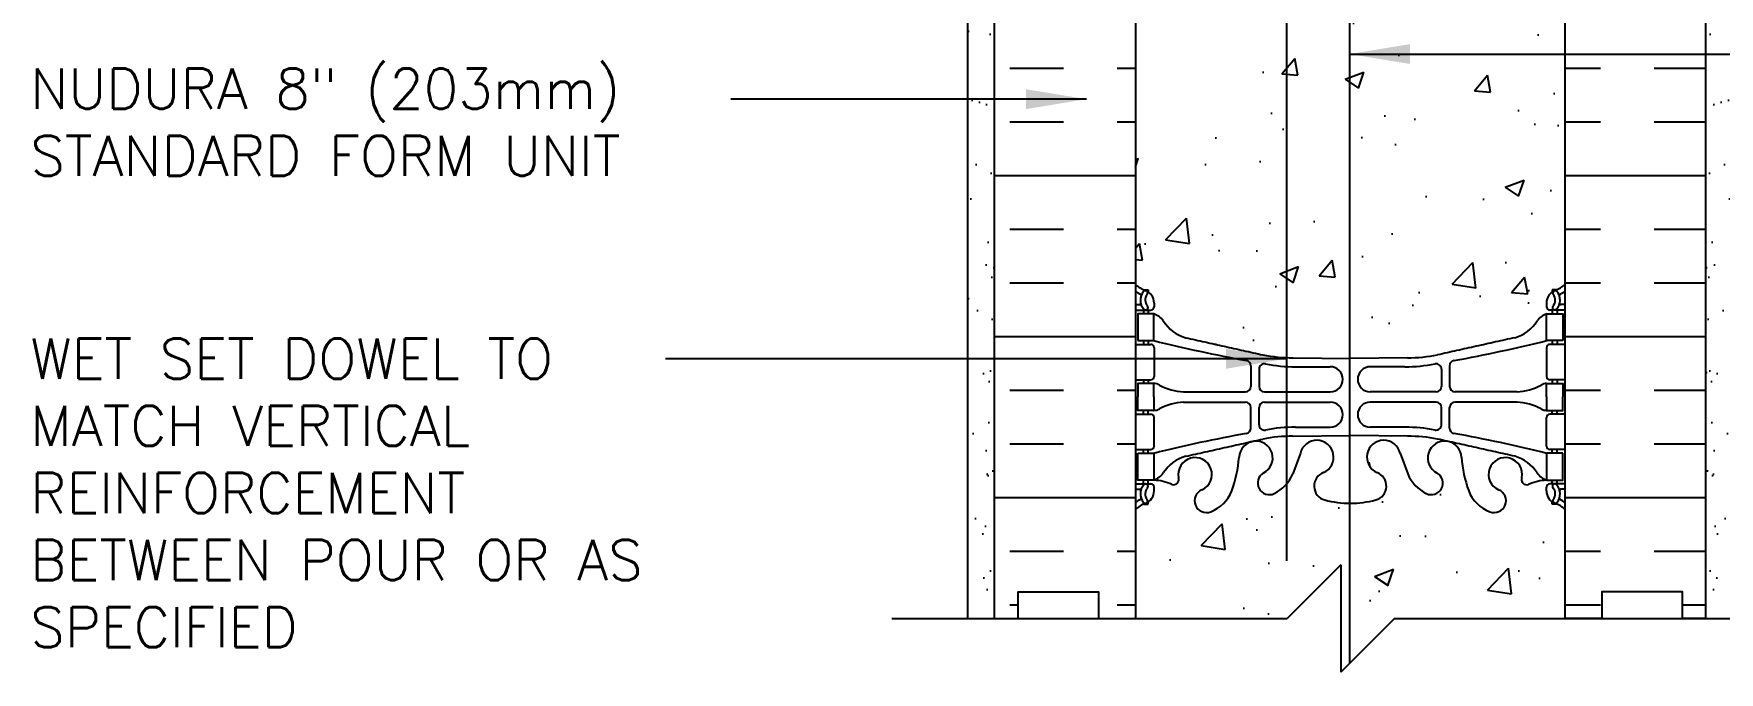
# Model space of a CAD drawing. Header units: inches. Extents: x 247.8 to 297.6, y 38.8 to 109.3.
# Drawn here: x 247.82 to 279.22, y 68.74 to 80.64 of the extents above; entities that cross this region are included whole.
import ezdxf

# ---------------------------------------------------------------- set-up
doc = ezdxf.new("R2010")
doc.units = ezdxf.units.IN
doc.header["$LTSCALE"] = 0.5
doc.header["$MEASUREMENT"] = 0
for name, color, linetype in [('HATCH', 12, 'Continuous'), ('line25', 2, 'Continuous'), ('LINE3', 3, 'Continuous'), ('LINE50', 5, 'Continuous'), ('LINE9', 9, 'Continuous'), ('TEXT', 4, 'Continuous'), ('Web_Edge', 9, 'Continuous')]:
    doc.layers.add(name, color=color, linetype=linetype)
doc.styles.add('DIM', font='romans.shx', dxfattribs={"width": 0.7})
doc.styles.add('ROMANS', font='romans.shx', dxfattribs={"height": 0.75})
doc.dimstyles.new('ext_12', dxfattribs={"dimscale": 12, "dimtxt": 0.09375, "dimasz": 0.09375, "dimexe": 0.09375, "dimexo": 0.0625, "dimgap": 0.0625, "dimtad": 1, "dimdec": 1, "dimzin": 3, "dimdsep": 46, "dimlunit": 4, "dimtxsty": 'DIM', "dimcen": 0.09, "dimdle": 0.09375, "dimclrt": 4, "dimadec": 0, "dimazin": 0, "dimtfac": 1, "dimtdec": 1, "dimtmove": 2, "dimatfit": 3, "dimfxl": 1, "dimfrac": 2, "dimtolj": 1, "dimtzin": 0, "dimarcsym": 0})

msp = doc.modelspace()

# ---------------------------------------------------------------- hatches: boundary and pattern name
at = {"layer": 'HATCH'}
h = msp.add_hatch(dxfattribs=at)
h.set_pattern_fill('AR-SAND', color=256, scale=0.5, style=0)
h.set_pattern_definition([(142.5, (463.4739, -39.91576), (0.0314967, 0.963412), [0, -0.76, 0, -0.85, 0, -0.8125]), (172.5, (463.4739, -39.9158), (-0.8848884, 1.411073), [0, -0.41, 0, -0.685, 0, -0.2625]), (212.5, (464.0889, -39.9158), (-1.557071, 0.0028295), [0, -0.25, 0, -0.9, 0, -1.175]), (222.5, (464.0889, -39.9158), (-1.503063, 0.438838), [0, -0.125, 0, -0.59, 0, -0.675])])
edge = h.paths.add_edge_path()
edge.add_arc((264.966, 92.244), 0.5, 0, 60, ccw=False)
edge.add_line((265.466, 92.244), (265.466, 89.994))
edge.add_line((265.466, 89.994), (265.591, 89.494))
edge.add_line((265.591, 89.494), (265.716, 89.494))
edge.add_line((265.716, 89.494), (265.716, 87.744))
edge.add_line((265.716, 87.744), (265.716, 69.744))
edge.add_line((265.716, 69.744), (265.216, 69.744))
edge.add_line((265.216, 69.744), (265.216, 92.677))
h = msp.add_hatch(dxfattribs=at)
h.set_pattern_fill('AR-SAND', color=256, scale=0.5, style=0)
h.set_pattern_definition([(37.5, (81.2084, -39.91576), (-0.0314967, 0.963412), [0, -0.76, 0, -0.85, 0, -0.8125]), (7.5, (81.2084, -39.9158), (0.8848884, 1.411073), [0, -0.41, 0, -0.685, 0, -0.2625]), (327.5, (80.5934, -39.9158), (1.557071, 0.0028295), [0, -0.25, 0, -0.9, 0, -1.175]), (317.5, (80.5934, -39.9158), (1.503063, 0.438838), [0, -0.125, 0, -0.59, 0, -0.675])])
edge = h.paths.add_edge_path()
edge.add_arc((279.716, 92.244), 0.5, 120, 180)
edge.add_line((279.216, 92.244), (279.216, 89.994))
edge.add_line((279.216, 89.994), (279.091, 89.494))
edge.add_line((279.091, 89.494), (278.966, 89.494))
edge.add_line((278.966, 89.494), (278.966, 87.744))
edge.add_line((278.966, 87.744), (278.966, 69.744))
edge.add_line((278.966, 69.744), (279.466, 69.744))
edge.add_line((279.466, 69.744), (279.466, 92.677))
h = msp.add_hatch(dxfattribs=at)
h.set_pattern_fill('AR-CONC', color=256, scale=0.5)
h.set_pattern_definition([(50, (0, 0), (3.5863, -0.31376), [0.375, -4.125]), (355, (0, 0), (-0.693757, 3.76096), [0.3, -3.3]), (100.4514, (0.299, -0.026), (2.892544, 3.4472), [0.3187, -3.50571]), (46.1842, (0, 1), (5.33621, -0.827596), [0.5625, -6.1875]), (96.6356, (0.4447, 0.931), (4.67331, 4.87059), [0.47805, -5.25857]), (351.1842, (0, 1), (4.67331, 4.87059), [0.45, -4.95]), (21, (0.5, 0.75), (2.984535, -2.013094), [0.375, -4.125]), (326, (0.5, 0.75), (1.216577, 3.62575), [0.3, -3.3]), (71.4514, (0.7487, 0.5822), (4.20111, 1.612656), [0.3187, -3.50571]), (37.5, (0, 0), (0.060799, 1.664469), [0, -3.26, 0, -3.35, 0, -3.3125]), (7.5, (0, 0), (1.315348, 1.972059), [0, -1.91, 0, -3.185, 0, -1.2625]), (327.5, (-1.115, 0), (2.669112, -0.1127744), [0, -1.25, 0, -3.9, 0, -5.175]), (317.5, (-1.615, 0), (2.91593, 0.500525), [0, -1.625, 0, -2.59, 0, -3.675])])
h.paths.add_polyline_path([(275.841, 91.376), (275.941, 91.376, -0.327813), (275.976, 91.424), (275.976, 92.014, 0.053186), (275.957, 91.993, 0.520567), (274.907, 91.993, 0.520567), (274.356, 91.875, 0.257048), (273.841, 92.191, 0.257048), (273.326, 91.875, 0.520567), (272.775, 91.993, 0.520567), (271.725, 91.993, 0.520567), (271.504, 91.993, 0.520567), (271.108, 91.993, 0.520567), (270.454, 91.993, 0.520567), (270.072, 91.993, 0.520567), (269.55, 91.993, 0.520567), (269.049, 91.993, 0.606005), (268.706, 91.989), (268.706, 91.424, -0.327813), (268.741, 91.376), (268.841, 91.376), (268.841, 90.815, 0.390098), (269.116, 90.516), (272.325, 90.332, 0.020761), (272.341, 90.332, 0.020761), (272.358, 90.332), (275.566, 90.516, 0.390098), (275.841, 90.815)])
h.paths.add_polyline_path([(271.958, 90.173), (269.166, 90.322, 0.438748), (268.841, 90.023), (268.841, 89.889, 0.438748), (269.166, 89.59), (271.958, 89.739, 0.390098), (272.141, 89.938), (272.141, 89.973, 0.390098)])
h.paths.add_polyline_path([(275.841, 90.023, 0.438748), (275.516, 90.322), (272.725, 90.173, 0.390098), (272.541, 89.973), (272.541, 89.938, 0.390098), (272.725, 89.739), (275.516, 89.59, 0.438748), (275.841, 89.889)])
h.paths.add_polyline_path([(276.341, 87.744), (276.341, 88.536), (276.261, 88.456), (276.171, 88.456), (276.141, 88.486), (275.991, 88.486, -0.414214), (275.941, 88.536), (275.841, 88.536), (275.841, 89.097, 0.390098), (275.566, 89.396), (272.358, 89.579, 0.020761), (272.341, 89.58, 0.020761), (272.325, 89.579), (269.116, 89.396, 0.390098), (268.841, 89.097), (268.841, 88.536), (268.741, 88.536, -0.414214), (268.691, 88.486), (268.541, 88.486), (268.511, 88.456), (268.421, 88.456), (268.341, 88.536), (268.341, 87.744), (268.341, 85.71, 0.088416), (268.487, 85.612), (268.577, 85.612), (268.577, 85.571, -0.249069), (268.687, 85.363), (268.687, 85.296, -0.414214), (268.625, 85.233), (268.577, 85.233), (268.577, 85.163), (268.682, 85.163, 0.087457), (269.019, 85.242, -0.638777), (269.144, 85.119, 2.087231), (269.578, 85.344, -1), (269.741, 85.752, -0.21345), (270.134, 85.363, -0.068226), (270.269, 84.735, 1.753171), (270.72, 85.032, -0.940793), (270.924, 85.415, -0.173075), (271.27, 85.048), (271.412, 84.661, 1.612474), (271.844, 85.021, -0.734872), (271.867, 85.532, -0.068475), (272.341, 85.594, -0.068475), (272.815, 85.532, -0.734872), (272.838, 85.021, 1.612474), (273.27, 84.661), (273.413, 85.048, -0.173075), (273.758, 85.415, -0.940793), (273.962, 85.032, 1.753171), (274.413, 84.735, -0.068226), (274.549, 85.363, -0.21345), (274.941, 85.752, -1), (275.104, 85.344, 2.087231), (275.538, 85.119, -0.638777), (275.663, 85.242, 0.087457), (276, 85.163), (276.105, 85.163), (276.105, 85.233), (276.058, 85.233, -0.414214), (275.995, 85.296), (275.995, 85.363, -0.249069), (276.105, 85.571), (276.105, 85.612), (276.195, 85.612, 0.088416), (276.341, 85.71)])
edge = h.paths.add_edge_path()
edge.add_arc((275.995, 81.156), 0.5, 46.2109, 66.4218)
edge.add_line((276.195, 81.615), (276.105, 81.615))
edge.add_line((276.105, 81.615), (276.105, 81.656))
edge.add_arc((276.245, 81.863), 0.25, 180, 235.9442, ccw=False)
edge.add_line((275.995, 81.863), (275.995, 81.931))
edge.add_arc((276.058, 81.931), 0.0625, 90, 180, ccw=False)
edge.add_line((276.058, 81.993), (276.105, 81.993))
edge.add_line((276.105, 81.993), (276.105, 82.063))
edge.add_line((276.105, 82.063), (276, 82.063))
edge.add_arc((276.123, 82.406), 0.364, 214.9775, 250.3387, ccw=False)
edge.add_arc((275.199, 81.795), 0.743, 32.7919, 73.8107)
edge.add_spline(control_points=[(275.407, 82.509), (273.969, 82.829)], knot_values=[0, 0, 1, 1], degree=1, periodic=0)
edge.add_arc((273.413, 79.898), 2.984, 79.2546, 90.0995)
edge.add_line((273.408, 82.882), (272.341, 82.897))
edge.add_line((272.341, 82.897), (271.275, 82.882))
edge.add_arc((271.269, 79.898), 2.984, 89.9005, 100.7454)
edge.add_spline(control_points=[(270.713, 82.829), (269.276, 82.509)], knot_values=[0, 0, 1, 1], degree=1, periodic=0)
edge.add_arc((269.483, 81.795), 0.743, 106.1893, 147.2081)
edge.add_arc((268.56, 82.406), 0.364, 289.6613, 325.0225, ccw=False)
edge.add_line((268.682, 82.063), (268.577, 82.063))
edge.add_line((268.577, 82.063), (268.577, 81.993))
edge.add_line((268.577, 81.993), (268.625, 81.993))
edge.add_arc((268.625, 81.931), 0.0625, 0, 90, ccw=False)
edge.add_line((268.687, 81.931), (268.687, 81.863))
edge.add_arc((268.437, 81.863), 0.25, 304.0558, 360, ccw=False)
edge.add_line((268.577, 81.656), (268.577, 81.615))
edge.add_line((268.577, 81.615), (268.487, 81.615))
edge.add_arc((268.687, 81.156), 0.5, 113.5782, 133.7891)
edge.add_line((268.341, 81.517), (268.341, 75.971))
edge.add_arc((268.687, 76.332), 0.5, 226.2109, 246.4218)
edge.add_line((268.487, 75.873), (268.577, 75.873))
edge.add_line((268.577, 75.873), (268.577, 75.832))
edge.add_arc((268.437, 75.625), 0.25, 0, 55.9442, ccw=False)
edge.add_line((268.687, 75.625), (268.687, 75.557))
edge.add_arc((268.625, 75.557), 0.0625, -90, 0, ccw=False)
edge.add_line((268.625, 75.495), (268.577, 75.495))
edge.add_line((268.577, 75.495), (268.577, 75.425))
edge.add_line((268.577, 75.425), (268.682, 75.425))
edge.add_arc((268.56, 75.082), 0.364, 34.9775, 70.3387, ccw=False)
edge.add_arc((269.483, 75.693), 0.743, 212.7919, 253.8107)
edge.add_spline(control_points=[(269.276, 74.979), (270.713, 74.659)], knot_values=[0, 0, 1, 1], degree=1, periodic=0)
edge.add_arc((271.269, 77.59), 2.984, 259.2546, 270.0995)
edge.add_line((271.275, 74.606), (272.341, 74.591))
edge.add_line((272.341, 74.591), (273.408, 74.606))
edge.add_arc((273.413, 77.59), 2.984, 269.9005, 280.7454)
edge.add_spline(control_points=[(273.969, 74.659), (275.407, 74.979)], knot_values=[0, 0, 1, 1], degree=1, periodic=0)
edge.add_arc((275.199, 75.693), 0.743, 286.1893, 327.2081)
edge.add_arc((276.123, 75.082), 0.364, 109.6613, 145.0225, ccw=False)
edge.add_line((276, 75.425), (276.105, 75.425))
edge.add_line((276.105, 75.425), (276.105, 75.495))
edge.add_line((276.105, 75.495), (276.058, 75.495))
edge.add_arc((276.058, 75.557), 0.0625, 180, 270, ccw=False)
edge.add_line((275.995, 75.557), (275.995, 75.625))
edge.add_arc((276.245, 75.625), 0.25, 124.0558, 180, ccw=False)
edge.add_line((276.105, 75.832), (276.105, 75.873))
edge.add_line((276.105, 75.873), (276.195, 75.873))
edge.add_arc((275.995, 76.332), 0.5, 293.5782, 313.7891)
edge.add_line((276.341, 75.971), (276.341, 81.517))
h.paths.add_polyline_path([(276.341, 71.778, 0.088416), (276.195, 71.876), (276.105, 71.876), (276.105, 71.918, -0.249069), (275.995, 72.125), (275.995, 72.192, -0.414214), (276.058, 72.255), (276.105, 72.255), (276.105, 72.325), (276, 72.325, 0.087457), (275.663, 72.246, -0.638777), (275.538, 72.369, 2.087231), (275.104, 72.145, -1), (274.941, 71.736, -0.21345), (274.549, 72.125, -0.068226), (274.413, 72.753, 1.753171), (273.962, 72.457, -0.940793), (273.758, 72.073, -0.173075), (273.413, 72.44), (273.27, 72.827, 1.612474), (272.838, 72.467, -0.734872), (272.815, 71.956, -0.068475), (272.341, 71.894, -0.068475), (271.867, 71.956, -0.734872), (271.844, 72.467, 1.612474), (271.412, 72.827), (271.27, 72.44, -0.173075), (270.924, 72.073, -0.940793), (270.72, 72.457, 1.753171), (270.269, 72.753, -0.068226), (270.134, 72.125, -0.21345), (269.741, 71.736, -1), (269.578, 72.145, 2.087231), (269.144, 72.369, -0.638777), (269.019, 72.246, 0.087457), (268.682, 72.325), (268.577, 72.325), (268.577, 72.255), (268.625, 72.255, -0.414214), (268.687, 72.192), (268.687, 72.125, -0.249069), (268.577, 71.918), (268.577, 71.876), (268.487, 71.876, 0.088416), (268.341, 71.778), (268.341, 69.744), (271.164, 69.744), (272.164, 70.744), (272.164, 68.744), (273.164, 69.744), (276.341, 69.744)])
h = msp.add_hatch(dxfattribs=at)
h.set_pattern_fill('INSUL', color=256, scale=8, style=0)
h.paths.add_polyline_path([(268.341, 87.744), (267.654, 87.744), (267.654, 87.244), (266.154, 87.244), (266.154, 87.744), (265.716, 87.744), (265.716, 69.744), (266.154, 69.744), (266.154, 70.244), (267.654, 70.244), (267.654, 69.744), (268.341, 69.744)])
h.paths.add_polyline_path([(278.966, 87.744), (278.529, 87.744), (278.529, 87.244), (277.029, 87.244), (277.029, 87.744), (276.341, 87.744), (276.341, 69.744), (277.029, 69.744), (277.029, 70.244), (278.529, 70.244), (278.529, 69.744), (278.966, 69.744)])

# ---------------------------------------------------------------- linework, layer by layer
at = {"layer": 'line25'}
for p, q in [((268.341, 87.744), (268.341, 69.744)), ((276.341, 87.744), (276.341, 69.744))]:
    msp.add_line(p, q, dxfattribs=at)
at = {"layer": 'LINE3'}
for p, q in [((271.154, 100.994), (271.154, 70.822)), ((272.33, 90.761), (272.33, 68.91))]:
    msp.add_line(p, q, dxfattribs=at)
at = {"layer": 'LINE50'}
for p, q in [((265.716, 69.744), (265.716, 87.744)), ((278.966, 69.744), (278.966, 87.744))]:
    msp.add_line(p, q, dxfattribs=at)
for points in [[(265.716, 69.744), (266.154, 69.744), (266.154, 70.244), (267.654, 70.244), (267.654, 69.744), (268.341, 69.744)], [(278.966, 69.744), (278.529, 69.744), (278.529, 70.244), (277.029, 70.244), (277.029, 69.744), (276.341, 69.744)]]:
    msp.add_lwpolyline(points, dxfattribs=at)
at = {"layer": 'LINE9'}
for p, q in [((265.216, 69.744), (265.216, 92.994)), ((272.164, 70.744), (271.164, 69.744)), ((272.164, 70.744), (272.164, 68.744)), ((263.804, 69.744), (271.164, 69.744)), ((273.164, 69.744), (272.164, 68.744)), ((273.164, 69.744), (280.841, 69.744))]:
    msp.add_line(p, q, dxfattribs=at)
at = {"layer": 'Web_Edge'}
for p, q in [((268.487, 75.873), (268.577, 75.873)), ((268.577, 75.873), (268.577, 75.832)), ((276.195, 75.873), (276.105, 75.873)), ((276.105, 75.873), (276.105, 75.832)), ((268.341, 75.595), (268.419, 75.595)), ((268.341, 75.495), (268.625, 75.495)), ((268.487, 75.495), (268.487, 75.425)), ((268.577, 75.495), (268.577, 75.425)), ((268.687, 75.625), (268.687, 75.557)), ((275.995, 75.625), (275.995, 75.557)), ((276.341, 75.495), (276.058, 75.495)), ((276.105, 75.495), (276.105, 75.425)), ((276.195, 75.495), (276.195, 75.425)), ((276.341, 75.595), (276.263, 75.595)), ((268.341, 74.855), (268.625, 74.855)), ((268.487, 74.925), (268.487, 74.855)), ((268.577, 74.925), (268.577, 74.855)), ((268.687, 74.792), (268.687, 74.257)), ((275.995, 74.792), (275.995, 74.257)), ((276.341, 74.855), (276.058, 74.855)), ((276.105, 74.925), (276.105, 74.855)), ((276.195, 74.925), (276.195, 74.855)), ((270.489, 74.455), (270.489, 74.07)), ((271.275, 74.606), (272.341, 74.591)), ((271.322, 74.439), (271.969, 74.439)), ((273.408, 74.606), (272.341, 74.591)), ((273.36, 74.439), (272.714, 74.439)), ((274.193, 74.455), (274.193, 74.07)), ((268.341, 74.195), (268.625, 74.195)), ((268.487, 74.195), (268.487, 74.125)), ((268.577, 74.195), (268.577, 74.125)), ((270.642, 74.393), (270.642, 74.07)), ((274.041, 74.393), (274.041, 74.07)), ((276.341, 74.195), (276.058, 74.195)), ((276.105, 74.195), (276.105, 74.125)), ((276.195, 74.195), (276.195, 74.125)), ((269.235, 73.969), (270.389, 73.97)), ((270.742, 73.97), (271.969, 73.97)), ((273.941, 73.97), (272.714, 73.97)), ((275.447, 73.969), (274.293, 73.97)), ((268.341, 73.555), (268.625, 73.555)), ((268.487, 73.555), (268.487, 73.625)), ((268.577, 73.555), (268.577, 73.625)), ((268.687, 72.957), (268.687, 73.492)), ((269.235, 73.78), (270.389, 73.779)), ((270.489, 73.295), (270.489, 73.679)), ((270.642, 73.357), (270.642, 73.679)), ((270.742, 73.779), (271.969, 73.779)), ((273.941, 73.779), (272.714, 73.779)), ((274.041, 73.357), (274.041, 73.679)), ((274.193, 73.295), (274.193, 73.679)), ((275.447, 73.78), (274.293, 73.779)), ((275.995, 72.957), (275.995, 73.492)), ((276.341, 73.555), (276.058, 73.555)), ((276.105, 73.555), (276.105, 73.625)), ((276.195, 73.555), (276.195, 73.625)), ((271.322, 73.311), (271.969, 73.311)), ((273.36, 73.311), (272.714, 73.311)), ((268.341, 72.895), (268.625, 72.895)), ((268.487, 72.825), (268.487, 72.895)), ((268.577, 72.825), (268.577, 72.895)), ((271.275, 73.143), (272.341, 73.159)), ((273.408, 73.143), (272.341, 73.159)), ((276.341, 72.895), (276.058, 72.895)), ((276.105, 72.825), (276.105, 72.895)), ((276.195, 72.825), (276.195, 72.895)), ((271.412, 72.827), (271.27, 72.44)), ((273.27, 72.827), (273.413, 72.44)), ((268.341, 72.255), (268.625, 72.255)), ((268.487, 72.255), (268.487, 72.325)), ((268.577, 72.255), (268.577, 72.325)), ((276.341, 72.255), (276.058, 72.255)), ((276.105, 72.255), (276.105, 72.325)), ((276.195, 72.255), (276.195, 72.325)), ((268.341, 72.155), (268.419, 72.155)), ((268.577, 71.876), (268.577, 71.918)), ((268.687, 72.125), (268.687, 72.192)), ((275.995, 72.125), (275.995, 72.192)), ((276.105, 71.876), (276.105, 71.918)), ((276.341, 72.155), (276.263, 72.155)), ((268.487, 71.876), (268.577, 71.876)), ((276.195, 71.876), (276.105, 71.876))]:
    msp.add_line(p, q, dxfattribs=at)
for points in [[(268.382, 74.925), (268.682, 74.925), (268.682, 75.425), (268.382, 75.425)], [(276.3, 74.925), (276, 74.925), (276, 75.425), (276.3, 75.425)], [(268.382, 72.825), (268.682, 72.825), (268.682, 72.325), (268.382, 72.325)], [(276.3, 72.825), (276, 72.825), (276, 72.325), (276.3, 72.325)]]:
    msp.add_lwpolyline(points, close=True, dxfattribs=at)
for points in [[(268.682, 73.875), (268.682, 74.125), (268.382, 74.125), (268.382, 73.875)], [(276, 73.875), (276, 74.125), (276.3, 74.125), (276.3, 73.875)], [(268.682, 73.875), (268.682, 73.625), (268.382, 73.625), (268.382, 73.875)], [(276, 73.875), (276, 73.625), (276.3, 73.625), (276.3, 73.875)]]:
    msp.add_lwpolyline(points, dxfattribs=at)
for centre, radius, start, end in [((268.687, 76.332), 0.5, 226.2109, 250.5288), ((268.687, 76.332), 0.6, 234.7832, 245.0748), ((268.681, 75.679), 0.25, 140.1145, 222.4609), ((268.425, 75.769), 0.021, 343.464, 63.9957), ((268.523, 75.81), 0.045, 321.448, 139.1879), ((268.437, 75.625), 0.25, 0, 70.5288), ((268.681, 75.679), 0.16, 140.0001, 222.4609), ((276.245, 75.625), 0.25, 109.4712, 180), ((276.159, 75.81), 0.045, 40.8121, 218.552), ((276.001, 75.679), 0.16, 317.5391, 39.9999), ((275.995, 76.332), 0.5, 289.4712, 313.7891), ((276.001, 75.679), 0.25, 317.5391, 39.8855), ((276.257, 75.769), 0.021, 116.0043, 196.536), ((275.995, 76.332), 0.6, 294.9252, 305.2168), ((268.419, 75.614), 0.0196, 269.4032, 15.4901), ((268.53, 75.541), 0.045, 222.4609, 42.4609), ((268.625, 75.557), 0.0625, 270, 0), ((268.56, 75.082), 0.364, 34.9775, 70.3387), ((276.123, 75.082), 0.364, 109.6613, 145.0225), ((276.058, 75.557), 0.0625, 180, 270), ((276.153, 75.541), 0.045, 137.5391, 317.5391), ((276.263, 75.614), 0.0196, 164.5099, 270.5968), ((269.483, 75.693), 0.743, 212.7919, 253.8107), ((275.199, 75.693), 0.743, 286.1893, 327.2081), ((268.625, 74.792), 0.0625, 0, 90), ((275.491, 102.345), 28.253, 256.0552, 259.6343), ((269.192, 102.345), 28.253, 280.3657, 283.9448), ((276.058, 74.792), 0.0625, 90, 180), ((270.389, 74.455), 0.1, 360, 79.6343), ((270.742, 74.393), 0.1, 79.2546, 180), ((271.269, 77.59), 2.984, 259.2546, 270.0995), ((271.317, 77.422), 2.984, 259.2546, 270.0995), ((271.969, 74.204), 0.234, 270, 90), ((272.714, 74.204), 0.234, 90, 270), ((273.366, 77.422), 2.984, 269.9005, 280.7454), ((273.413, 77.59), 2.984, 269.9005, 280.7454), ((273.941, 74.393), 0.1, 0, 100.7454), ((274.293, 74.455), 0.1, 100.3657, 180), ((268.625, 74.257), 0.0625, 270, 0), ((268.678, 73.906), 0.219, 60.4937, 88.92), ((276.004, 73.906), 0.219, 91.08, 119.5063), ((276.058, 74.257), 0.0625, 180, 270), ((269.32, 75.126), 1.16, 242.5844, 265.8032), ((270.389, 74.07), 0.1, 270.0388, 360), ((270.742, 74.07), 0.1, 180, 270), ((273.941, 74.07), 0.1, 270, 0), ((274.293, 74.07), 0.1, 180, 269.9612), ((275.363, 75.126), 1.16, 274.1968, 297.4156), ((268.625, 73.492), 0.0625, 0, 90), ((268.678, 73.843), 0.219, 271.08, 299.5063), ((269.32, 72.623), 1.16, 94.1968, 117.4156), ((270.389, 73.679), 0.1, 0, 89.9612), ((270.742, 73.679), 0.1, 90, 180), ((271.969, 73.545), 0.234, 270, 90), ((272.714, 73.545), 0.234, 90, 270), ((273.941, 73.679), 0.1, 0, 90), ((274.293, 73.679), 0.1, 90.0388, 180), ((275.363, 72.623), 1.16, 62.5844, 85.8032), ((276.004, 73.843), 0.219, 240.4937, 268.92), ((276.058, 73.492), 0.0625, 90, 180), ((275.491, 45.404), 28.253, 100.3657, 103.9448), ((270.389, 73.295), 0.1, 280.3657, 0), ((270.742, 73.357), 0.1, 180, 280.7454), ((271.317, 70.327), 2.984, 89.9005, 100.7454), ((273.366, 70.327), 2.984, 79.2546, 90.0995), ((273.941, 73.357), 0.1, 259.2546, 0), ((274.293, 73.295), 0.1, 180, 259.6343), ((269.192, 45.404), 28.253, 76.0552, 79.6343), ((268.625, 72.957), 0.0625, 270, 0), ((270.583, 72.738), 0.314, 296.0652, 177.2643), ((271.269, 70.159), 2.984, 89.9005, 100.7454), ((271.717, 72.754), 0.314, 293.8084, 166.5854), ((272.965, 72.754), 0.314, 13.4146, 246.1916), ((273.413, 70.159), 2.984, 79.2546, 90.0995), ((274.1, 72.738), 0.314, 2.7357, 243.9348), ((276.058, 72.957), 0.0625, 180, 270), ((269.483, 72.056), 0.743, 106.1893, 147.2081), ((269.451, 72.431), 0.314, 293.8084, 191.4114), ((267.912, 72.934), 2.365, 339.9985, 355.6105), ((276.771, 72.934), 2.365, 184.3895, 200.0015), ((275.231, 72.431), 0.314, 348.5886, 246.1916), ((275.199, 72.056), 0.743, 32.7919, 73.8107), ((268.681, 72.07), 0.25, 137.5391, 219.8855), ((268.53, 72.208), 0.045, 317.5391, 137.5391), ((268.625, 72.192), 0.0625, 360, 90), ((268.56, 72.667), 0.364, 289.6613, 325.0225), ((268.627, 71.329), 0.997, 66.8533, 86.8462), ((269.053, 72.337), 0.0968, 249.5669, 19.8449), ((270.834, 72.271), 0.217, 121.463, 294.4736), ((270.583, 72.741), 0.75, 297.0295, 336.3062), ((271.935, 72.215), 0.268, 109.9662, 255.2108), ((272.747, 72.215), 0.268, 284.7892, 70.0338), ((274.099, 72.741), 0.75, 203.6938, 242.9705), ((273.849, 72.271), 0.217, 245.5264, 58.537), ((275.629, 72.337), 0.0968, 160.1551, 290.4331), ((276.055, 71.329), 0.997, 93.1538, 113.1467), ((276.123, 72.667), 0.364, 214.9775, 250.3387), ((276.058, 72.192), 0.0625, 90, 180), ((276.153, 72.208), 0.045, 42.4609, 222.4609), ((276.001, 72.07), 0.25, 320.1145, 42.4609), ((268.687, 71.418), 0.6, 114.9252, 125.2168), ((268.419, 72.135), 0.0196, 344.5099, 90.5968), ((268.425, 71.981), 0.021, 296.0043, 16.536), ((268.523, 71.939), 0.045, 220.8121, 38.552), ((268.681, 72.07), 0.16, 137.5391, 219.9999), ((268.437, 72.125), 0.25, 289.4712, 360), ((269.66, 71.94), 0.22, 111.8037, 291.8037), ((269.502, 72.369), 0.677, 290.6803, 338.8761), ((272.33, 73.648), 1.754, 254.7082, 270.3771), ((272.353, 73.648), 1.754, 269.6229, 285.2918), ((275.18, 72.369), 0.677, 201.1239, 249.3197), ((275.023, 71.94), 0.22, 248.1963, 68.1963), ((276.245, 72.125), 0.25, 180, 250.5288), ((276.159, 71.939), 0.045, 141.448, 319.1879), ((276.001, 72.07), 0.16, 320.0001, 42.4609), ((276.257, 71.981), 0.021, 163.464, 243.9957), ((276.263, 72.135), 0.0196, 89.4032, 195.4901), ((275.995, 71.418), 0.6, 54.7832, 65.0748), ((268.687, 71.418), 0.5, 109.4712, 133.7891), ((275.995, 71.418), 0.5, 46.2109, 70.5288)]:
    msp.add_arc(centre, radius, start, end, dxfattribs=at)
for points in [[(269.276, 74.979), (270.713, 74.659)], [(275.407, 74.979), (273.969, 74.659)], [(269.276, 72.77), (270.713, 73.09)], [(275.407, 72.77), (273.969, 73.09)]]:
    msp.add_open_spline(points, degree=1, dxfattribs=at)

# ---------------------------------------------------------------- texts
at = {"layer": 'TEXT', "char_height": 0.75, "attachment_point": 4, "style": 'ROMANS'}
for s, insert, width in [('NUDURA 8" (203mm) STANDARD FORM UNIT', (247.753, 78.994), 16.70168), ('WET SET DOWEL TO MATCH VERTICAL REINFORCEMENT BETWEEN POUR OR AS SPECIFIED', (247.751, 72.086), 13.47255)]:
    msp.add_mtext(s, dxfattribs=dict(at, insert=insert, width=width))

# ---------------------------------------------------------------- leaders
at = {"layer": 'TEXT'}
for points in [[(273.142, 84.672), (285.64, 80.265), (290.147, 80.265)], [(272.33, 80.265), (285.64, 80.265)], [(267.427, 79.424), (260.801, 79.424)], [(271.154, 74.586), (259.582, 74.586)]]:
    msp.add_leader(points, dimstyle='ext_12', override={"dimgap": 0.0625, "dimtad": 0}, dxfattribs=at)

doc.saveas('drawing.dxf')
